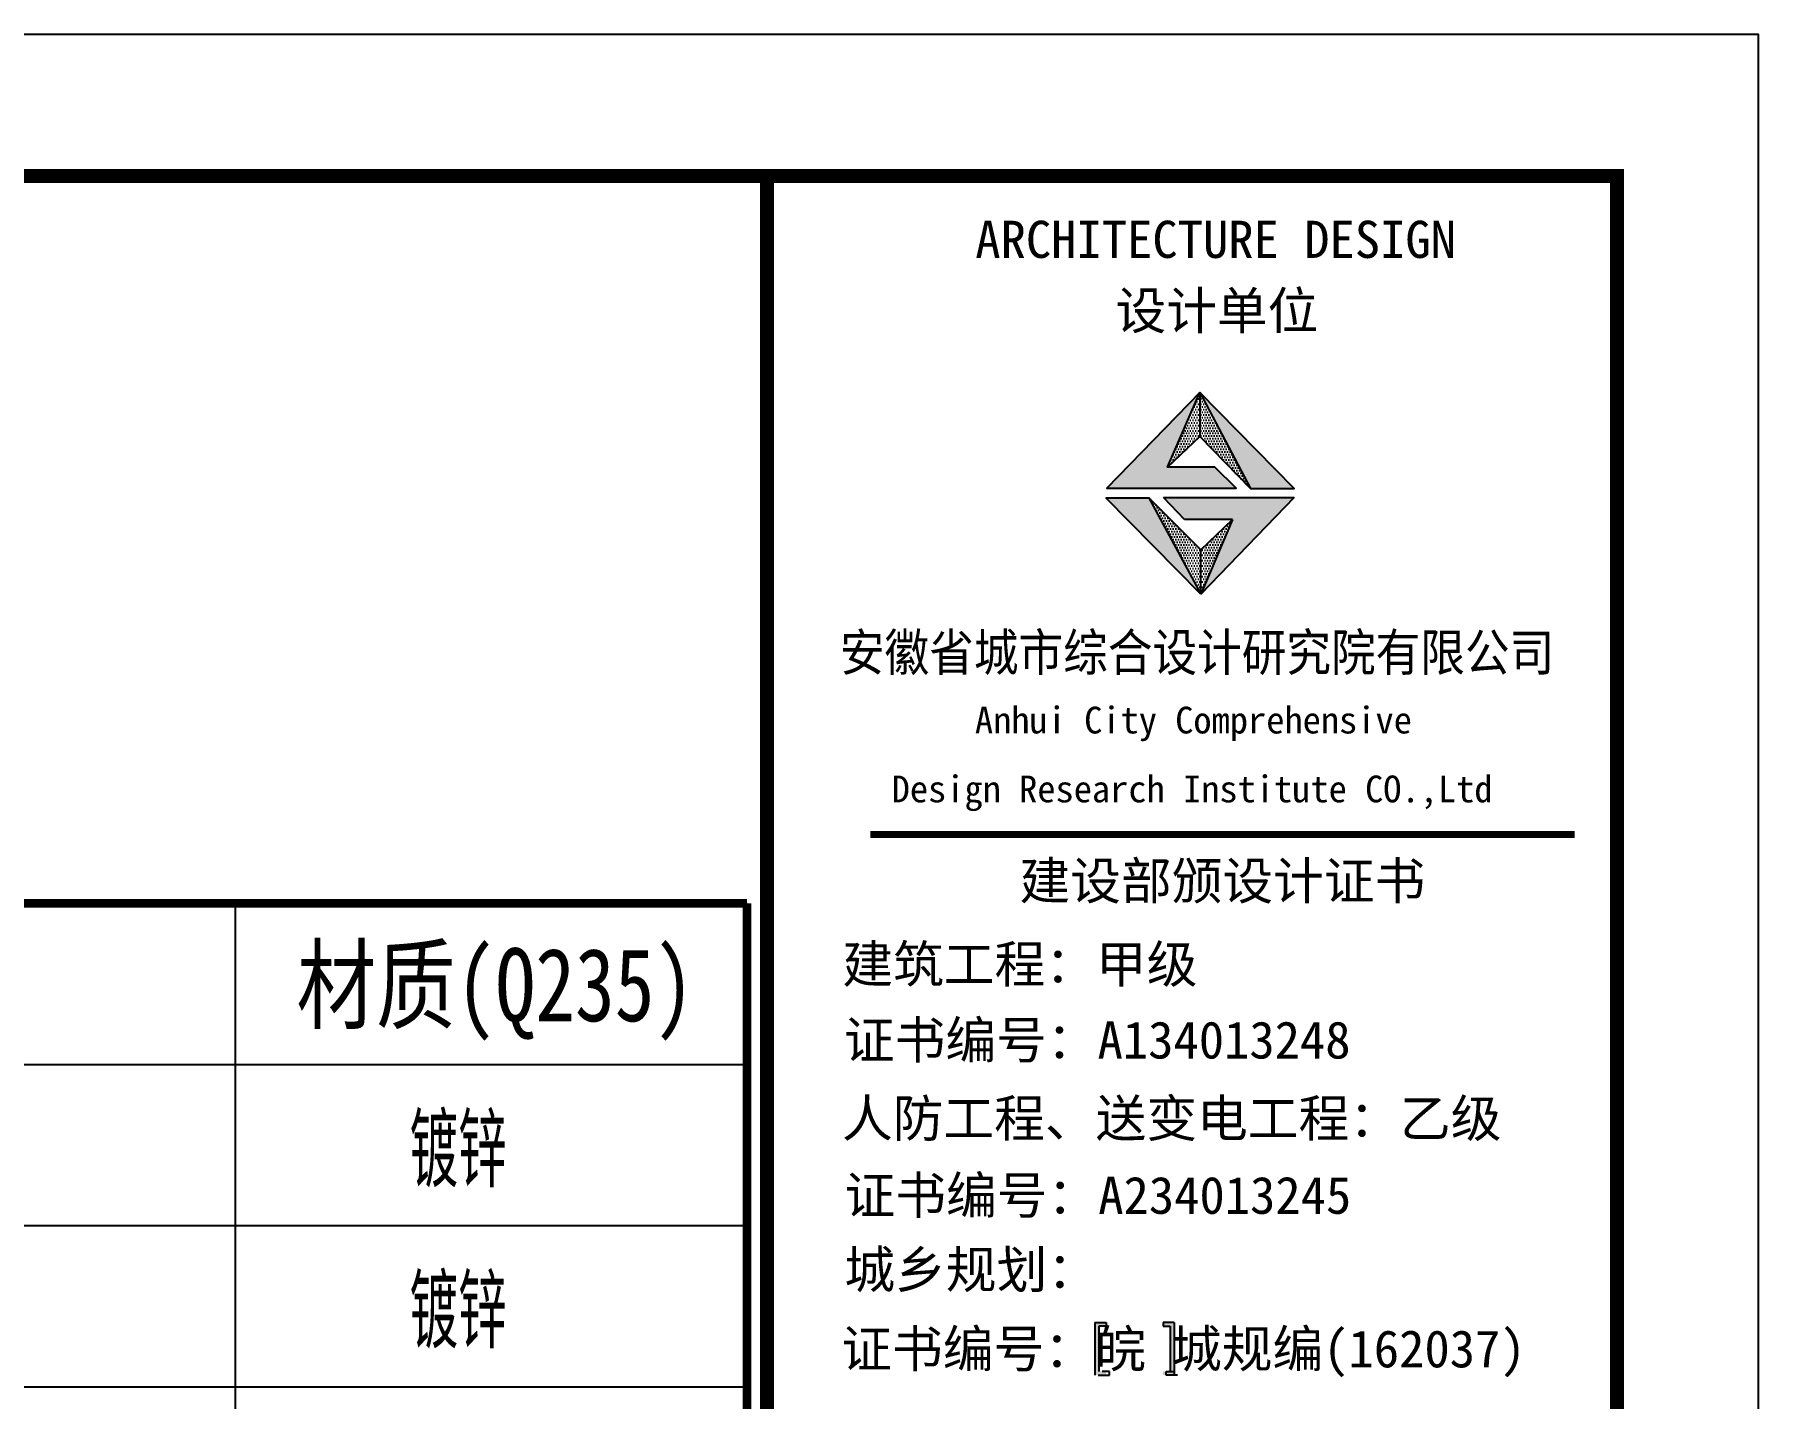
# Model space of a CAD drawing. Extents: x 69728788 to 149766163, y 20718153 to 43663798.
# Drawn here: x 74914286 to 74932569, y 21330249 to 21344714 of the extents above; entities that cross this region are included whole.
import ezdxf

# ---------------------------------------------------------------- set-up
doc = ezdxf.new("R2010")
doc.units = 0
doc.header["$LTSCALE"] = 1000
doc.header["$MEASUREMENT"] = 0
for name, color, linetype in [('PUB_TITLE', 4, 'CONTINUOUS'), ('TEXT', 7, 'CONTINUOUS'), ('图框', 253, 'CONTINUOUS')]:
    doc.layers.add(name, color=color, linetype=linetype)
doc.styles.add('-宋体', font='')
doc.styles.add('TSSD_Rein', font='atssdeng.shx', dxfattribs={"width": 0.7, "bigfont": 'atssdchn.shx'})
doc.styles.add('黑体', font='simhei.ttf', dxfattribs={"width": 0.6, "height": 4.3})
doc.styles.get('-宋体').set_extended_font_data('SimSun')

msp = doc.modelspace()

# ---------------------------------------------------------------- hatches: boundary and pattern name
at = {"layer": '图框'}
for color, points in [(1, [(74926301.2, 21340124), (74926642.7, 21340916), (74925658.1, 21339904.1), (74927029, 21339904.1), (74926801.6, 21340124)]), (1, [(74927180.6, 21339899.9), (74927644.7, 21339899.9), (74926642.7, 21340916)]), (1, [(74926102.1, 21339802.2), (74925646.9, 21339802.2), (74926656, 21338777.3)]), (1, [(74926259.1, 21339805.3), (74926482.9, 21339570.4), (74926990, 21339570.4), (74926656, 21338777.3), (74927645.5, 21339805.3)]), (4, [(74925573.7, 21331018), (74925650.6, 21331018), (74925650.6, 21331056.5), (74925615.1, 21331056.5), (74925532.3, 21331056.5), (74925532.3, 21330497.9), (74925615.1, 21330497.9), (74925650.6, 21330497.9), (74925650.6, 21330536.3), (74925573.7, 21330536.3)]), (4, [(74926331.2, 21330536.3), (74926254.3, 21330536.3), (74926254.3, 21330497.9), (74926289.8, 21330497.9), (74926372.6, 21330497.9), (74926372.6, 21331056.5), (74926289.8, 21331056.5), (74926254.3, 21331056.5), (74926254.3, 21331018), (74926331.2, 21331018)])]:
    msp.add_hatch(color=color, dxfattribs=at).paths.add_polyline_path(points)
h = msp.add_hatch(dxfattribs=at)
h.set_pattern_fill('DOTS', color=256, scale=450, style=0)
h.set_pattern_definition([(0, (71507598.46, 22632490.775), (14.0625, 28.125), [0, -28.125])])
h.paths.add_polyline_path([(74926656, 21338777.3), (74926656, 21339249.7), (74926102.1, 21339802.2)])
h.paths.add_polyline_path([(74926990, 21339570.4), (74926656, 21339249.7), (74926656, 21338777.3)])
h.paths.add_polyline_path([(74926642.7, 21340916), (74926642.7, 21340450.2), (74927180.6, 21339899.9)])
h.paths.add_polyline_path([(74926642.7, 21340450.2), (74926642.7, 21340916), (74926301.2, 21340124)])

# ---------------------------------------------------------------- linework, layer by layer
at = {"layer": 'PUB_TITLE'}
msp.add_lwpolyline([(74843468.9, 21281714.1), (74932568.9, 21281714.1), (74932568.9, 21344714.1), (74843468.9, 21344714.1)], close=True, dxfattribs=at)
at = {"layer": 'PUB_TITLE', "const_width": 150}
msp.add_lwpolyline([(74847218.9, 21283214.1), (74931068.9, 21283214.1), (74931068.9, 21343214.1), (74847218.9, 21343214.1)], close=True, dxfattribs=at)
at = {"layer": 'TEXT'}
for p, q in [((74896061.5, 21335500.1), (74921842.4, 21335500.1)), ((74896061.5, 21335500.1), (74921842.4, 21335500.1)), ((74896061.5, 21335500.1), (74921842.4, 21335500.1)), ((74896061.5, 21335500.1), (74921842.4, 21335500.1)), ((74896061.5, 21335500.1), (74921842.4, 21335500.1)), ((74916416.2, 21310004.4), (74916416.2, 21335500.1)), ((74896061.5, 21333791.4), (74921842.4, 21333791.4)), ((74896061.5, 21333791.4), (74921842.4, 21333791.4)), ((74896061.5, 21332082.6), (74921842.4, 21332082.6)), ((74896061.5, 21330374.1), (74921842.4, 21330374.1))]:
    msp.add_line(p, q, dxfattribs=at)
at = {"layer": 'TEXT', "const_width": 90.3}
for points in [[(74896061.5, 21335500.1), (74921842.4, 21335500.1)], [(74896061.5, 21335500.1), (74896061.5, 21310004.4), (74921842.4, 21310004.4), (74921842.4, 21335500.1)]]:
    msp.add_lwpolyline(points, dxfattribs=at)
at = {"layer": '图框'}
for p, q in [((74926301.2, 21340124), (74926642.7, 21340916)), ((74926642.7, 21340916), (74927180.6, 21339899.9)), ((74926656, 21338777.3), (74925646.9, 21339802.2)), ((74925646.9, 21339802.2), (74926102.1, 21339802.2)), ((74926656, 21338777.3), (74925646.9, 21339802.2)), ((74925646.9, 21339802.2), (74926102.1, 21339802.2)), ((74925646.9, 21339802.2), (74926102.1, 21339802.2)), ((74926656, 21339249.7), (74926102.1, 21339802.2)), ((74926259.1, 21339805.3), (74927645.5, 21339805.3)), ((74926482.9, 21339570.4), (74926259.1, 21339805.3)), ((74927645.5, 21339805.3), (74926656, 21338777.3)), ((74926990, 21339570.4), (74926482.9, 21339570.4)), ((74926656, 21339249.7), (74926990, 21339570.4)), ((74926990, 21339570.4), (74926656, 21338777.3)), ((74926656, 21338777.3), (74926656, 21339249.7)), ((74926656, 21338777.3), (74926656, 21339249.7)), ((74926656, 21338777.3), (74926656, 21339249.7))]:
    msp.add_line(p, q, dxfattribs=at)
at = {"layer": '图框', "color": 1}
for p, q in [((74926656, 21338777.3), (74925646.9, 21339802.2)), ((74926102.1, 21339802.2), (74926656, 21338777.3))]:
    msp.add_line(p, q, dxfattribs=at)
at = {"layer": '图框', "color": 4}
for p, q in [((74925532.3, 21331056.5), (74925615.1, 21331056.5)), ((74925532.3, 21331056.5), (74925532.3, 21330497.9)), ((74925615.1, 21331056.5), (74925650.6, 21331056.5)), ((74925650.6, 21331056.5), (74925650.6, 21331018)), ((74926289.8, 21331056.5), (74926254.3, 21331056.5)), ((74926254.3, 21331056.5), (74926254.3, 21331018)), ((74926372.6, 21331056.5), (74926289.8, 21331056.5)), ((74926372.6, 21331056.5), (74926372.6, 21330497.9)), ((74925650.6, 21331018), (74925573.7, 21331018)), ((74925573.7, 21331018), (74925573.7, 21330536.3)), ((74926254.3, 21331018), (74926331.2, 21331018)), ((74926331.2, 21331018), (74926331.2, 21330536.3)), ((74925566.7, 21330497.9), (74925649.6, 21330497.9)), ((74925685.1, 21330536.3), (74925608.1, 21330536.3)), ((74925649.6, 21330497.9), (74925685.1, 21330497.9)), ((74925685.1, 21330497.9), (74925685.1, 21330536.3)), ((74926288.7, 21330497.9), (74926288.7, 21330536.3)), ((74926288.7, 21330536.3), (74926365.7, 21330536.3)), ((74926324.2, 21330497.9), (74926288.7, 21330497.9)), ((74926407.1, 21330497.9), (74926324.2, 21330497.9))]:
    msp.add_line(p, q, dxfattribs=at)
for points, const_width in [([(74922055.1, 21343214.1), (74922055.1, 21283214.1)], 147.9), ([(74923148.2, 21336230.1), (74930618.2, 21336230.1)], 74.7)]:
    msp.add_lwpolyline(points, dxfattribs=dict(at, const_width=const_width))
at = {"layer": '图框'}
for points in [[(74926801.6, 21340124), (74926301.2, 21340124), (74926642.7, 21340450.2), (74927180.6, 21339899.9), (74927644.7, 21339899.9), (74926642.7, 21340916), (74925658.1, 21339904.1), (74927029, 21339904.1), (74926801.6, 21340124)], [(74926642.7, 21340916), (74926642.7, 21340450.2)]]:
    msp.add_lwpolyline(points, dxfattribs=at)

# ---------------------------------------------------------------- texts
at = {"layer": 'TEXT'}
for s, style, width, p in [('材质(Q235)', '-宋体', 0.8, (74917063.7, 21334250.1)), ('镀锌', 'TSSD_Rein', 0.7, (74918263.1, 21332488.9)), ('镀锌', 'TSSD_Rein', 0.7, (74918263.1, 21330780.2))]:
    msp.add_text(s, height=774.4, dxfattribs=dict(at, style=style, width=width)).set_placement(p)
at = {"layer": '图框', "color": 4, "style": '黑体'}
for s, height, p in [('ARCHITECTURE DESIGN', 394.416, (74924262.7, 21342344.5)), ('设计单位', 394.42, (74925749.7, 21341589.1)), ('Anhui City Comprehensive ', 283.86, (74924258.7, 21337301.8)), (' Design Research Institute CO.,Ltd', 283.86, (74923182.7, 21336571.4)), ('建设部颁设计证书', 394.42, (74924731.4, 21335542.1)), (' 建筑工程：甲级', 394.42, (74922584.5, 21334658.3)), ('证书编号：A134013248', 394.416, (74922869.8, 21333854.6)), ('人防工程、送变电工程：乙级', 394.416, (74922849.1, 21333024)), ('证书编号：A234013245', 394.416, (74922877, 21332207.7)), ('城乡规划：', 394.42, (74922874.1, 21331419.8)), ('证书编号：皖 城规编(162037)', 394.416, (74922842.5, 21330579.6))]:
    msp.add_text(s, height=height, dxfattribs=at).set_placement(p)
at = {"layer": '图框', "color": 4, "style": '黑体', "width": 0.88}
msp.add_text('安徽省城市综合设计研究院有限公司', height=394.416, dxfattribs=at).set_placement((74922827.5, 21337964.8))

doc.saveas('drawing.dxf')
